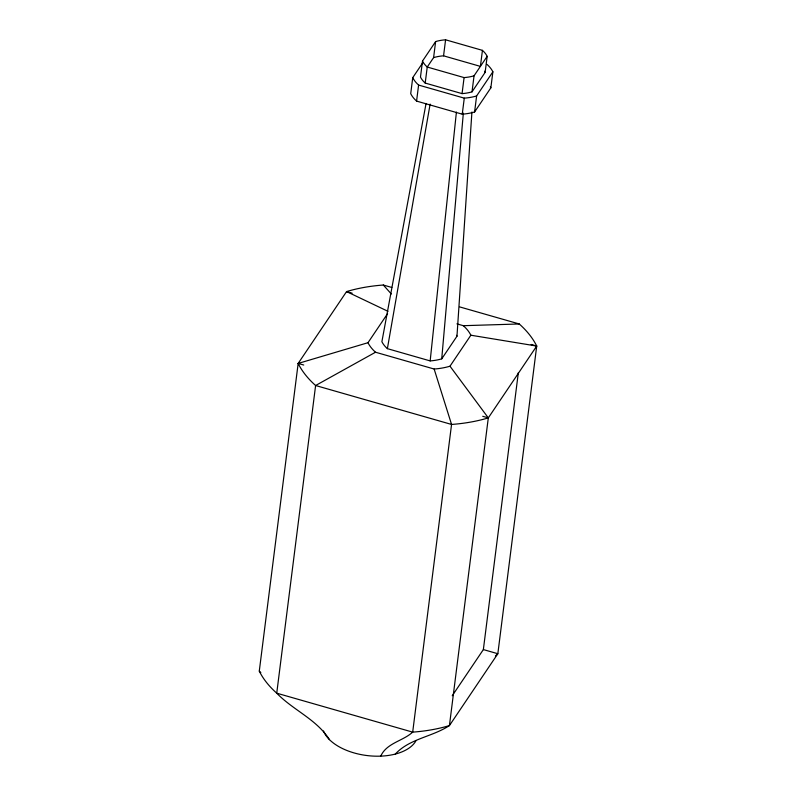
<?xml version="1.0" encoding="UTF-8"?>
<svg xmlns="http://www.w3.org/2000/svg" width="796" height="796" viewBox="0 0 796 796"><rect width="100%" height="100%" fill="white"/><g stroke="black" fill="none" stroke-linecap="round" stroke-linejoin="round"><path stroke-width="1.19" d="M426.069 103.44L381.891 341.703A39.113 21.641 7.2 0 0 387.373 348.648L430.168 360.906A39.113 21.641 7.2 0 0 441.74 358.847L456.964 336.23L471.919 112.027M441.73 358.837L463.342 113.122M430.168 360.906L456.416 112.087M329.464 739.643C316.639 719.355 293.047 710.092 276.739 693.187A124.743 69.033 7.2 0 1 259.287 671.108L298.162 363.434L346.568 291.585A124.743 69.033 7.2 0 1 383.314 285.028L391.811 287.465M422.905 62.566L412.736 77.65L410.716 93.679A41.909 23.193 7.2 0 0 416.577 101.092L462.247 114.176A41.909 23.193 7.2 0 0 474.595 111.977L490.853 87.839L492.883 71.809A41.909 23.193 7.2 0 0 487.013 64.386M416.577 101.092L418.596 85.063A41.909 23.193 7.2 0 1 412.736 77.65M422.507 61.053L420.477 77.083A33.81 18.716 7.2 0 0 425.203 83.063L462.058 93.62A33.81 18.716 7.2 0 0 472.018 91.848L485.142 72.376L487.162 56.337A33.81 18.716 7.2 0 0 482.436 50.357L445.581 39.8A33.81 18.716 7.2 0 0 435.621 41.581L422.507 61.053A33.81 18.716 7.2 0 0 427.233 67.033L464.088 77.59A33.81 18.716 7.2 0 0 474.048 75.809L487.162 56.337M425.203 83.063L427.233 67.033M427.382 66.834L433.601 57.611L435.621 41.581M433.601 57.611A33.81 18.716 7.2 0 1 443.561 55.829L445.581 39.8M462.058 93.62L464.088 77.59M462.247 114.176L464.277 98.147A41.909 23.193 7.2 0 0 476.615 95.948L492.883 71.809M472.018 91.848L474.048 75.809M474.595 111.977L476.615 95.948M482.436 50.357L480.406 66.386L443.561 55.829M459.78 306.938L519.261 323.972A124.743 69.033 7.2 0 1 536.713 346.051L488.306 417.89L449.432 725.574C432.377 736.877 409.582 738.608 395.304 754.071M452.237 695.764L483.361 649.576L518.335 372.667M531.141 344.459L536.713 346.051L497.838 653.725L449.432 725.574A124.743 69.033 7.2 0 1 412.686 732.131L276.739 693.187L315.604 385.513A124.743 69.033 7.2 0 1 298.162 363.434L367.991 342.708L387.562 313.674M387.383 348.648L430.129 104.097M380.737 756.14C386.677 742.937 402.826 741.166 412.686 732.131L451.561 424.447L434.138 369.026L375.523 352.23A53.79 29.77 7.2 0 1 367.991 342.708M434.138 369.026A53.79 29.77 7.2 0 0 449.989 366.2L470.864 335.215L536.713 346.051M495.401 656.003L497.838 653.725L483.361 649.576M375.523 352.23L315.604 385.513L451.561 424.447A124.743 69.033 7.2 0 0 488.306 417.89L449.989 366.2M456.924 323.863L463.332 325.693L519.261 323.972M418.596 85.063L464.277 98.147M352.14 293.187L346.568 291.585L387.99 311.316M298.162 363.434L303.734 365.026M482.734 416.298L488.306 417.89M259.287 671.108L260.819 672.62M383.314 285.028L391.334 293.983M490.346 86.883A41.909 23.193 7.2 0 1 490.853 87.839M456.496 335.315A39.113 21.641 7.2 0 1 456.974 336.23M484.505 71.212A33.81 18.716 7.2 0 1 485.142 72.376M415.84 741.006A48.098 26.616 7.2 0 1 368.309 755.702A48.098 26.616 7.2 0 1 323.494 730.977M463.332 325.693A53.79 29.77 7.2 0 1 470.864 335.215"/></g></svg>
